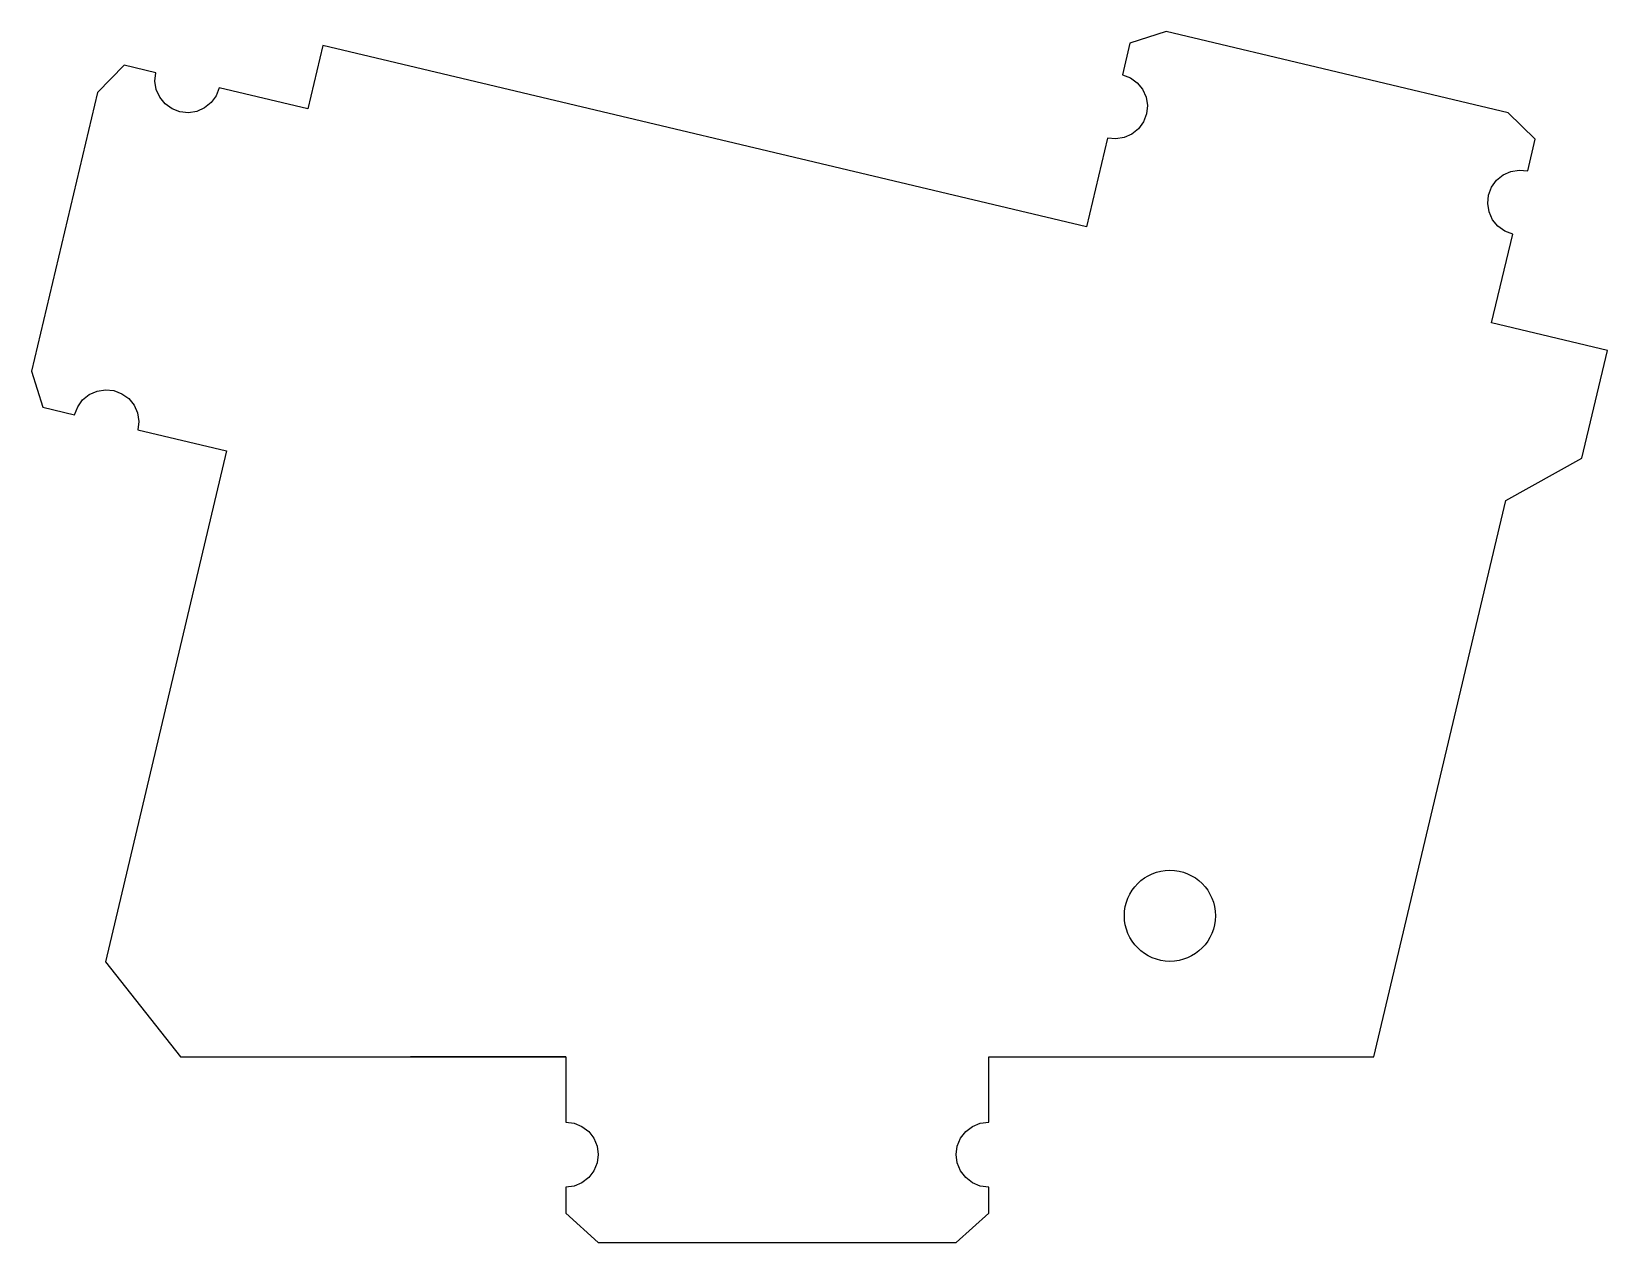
# Model space of a CAD drawing. Extents: x -3704 to -3655.6, y -361 to -323.8.
import ezdxf

# ---------------------------------------------------------------- set-up
doc = ezdxf.new("R2010")
doc.units = 0
doc.layers.add('CUT-INNER', color=30, linetype='CONTINUOUS')
doc.layers.add('DEFAULT', color=7, linetype='CONTINUOUS')

msp = doc.modelspace()

# ---------------------------------------------------------------- linework, layer by layer
at = {"layer": 'CUT-INNER'}
msp.add_circle((-3669.063, -350.973), 1.4, dxfattribs=at)
at = {"layer": 'DEFAULT'}
for p, q in [((-3669.179, -323.812), (-3670.291, -324.165)), ((-3658.671, -326.306), (-3669.179, -323.812)), ((-3695.092, -324.239), (-3695.554, -326.185)), ((-3671.63, -329.808), (-3695.092, -324.239)), ((-3670.291, -324.165), (-3670.522, -325.138)), ((-3701.198, -324.846), (-3702.012, -325.68)), ((-3700.225, -325.077), (-3701.198, -324.846)), ((-3700.251, -325.336), (-3700.225, -325.077)), ((-3700.21, -325.594), (-3700.251, -325.336)), ((-3670.522, -325.138), (-3670.278, -325.231)), ((-3670.278, -325.231), (-3670.066, -325.383)), ((-3670.066, -325.383), (-3669.901, -325.586)), ((-3702.012, -325.68), (-3704.044, -334.242)), ((-3700.103, -325.832), (-3700.21, -325.594)), ((-3699.938, -326.035), (-3700.103, -325.832)), ((-3698.372, -325.783), (-3698.524, -325.994)), ((-3698.279, -325.539), (-3698.372, -325.783)), ((-3695.554, -326.185), (-3698.279, -325.539)), ((-3669.901, -325.586), (-3669.795, -325.824)), ((-3669.795, -325.824), (-3669.753, -326.082)), ((-3699.726, -326.188), (-3699.938, -326.035)), ((-3699.483, -326.281), (-3699.726, -326.188)), ((-3699.223, -326.307), (-3699.483, -326.281)), ((-3698.965, -326.266), (-3699.223, -326.307)), ((-3698.727, -326.159), (-3698.965, -326.266)), ((-3698.524, -325.994), (-3698.727, -326.159)), ((-3669.78, -326.342), (-3669.873, -326.585)), ((-3669.753, -326.082), (-3669.78, -326.342)), ((-3657.837, -327.121), (-3658.671, -326.306)), ((-3670.026, -326.797), (-3670.228, -326.962)), ((-3669.873, -326.585), (-3670.026, -326.797)), ((-3670.984, -327.084), (-3671.63, -329.808)), ((-3670.724, -327.11), (-3670.984, -327.084)), ((-3670.466, -327.069), (-3670.724, -327.11)), ((-3670.228, -326.962), (-3670.466, -327.069)), ((-3658.068, -328.094), (-3657.837, -327.121)), ((-3659.026, -328.38), (-3658.823, -328.215)), ((-3658.823, -328.215), (-3658.585, -328.108)), ((-3658.585, -328.108), (-3658.327, -328.067)), ((-3658.327, -328.067), (-3658.068, -328.094)), ((-3659.272, -328.836), (-3659.179, -328.592)), ((-3659.179, -328.592), (-3659.026, -328.38)), ((-3659.298, -329.095), (-3659.272, -328.836)), ((-3659.257, -329.353), (-3659.298, -329.095)), ((-3659.15, -329.591), (-3659.257, -329.353)), ((-3658.985, -329.794), (-3659.15, -329.591)), ((-3658.774, -329.947), (-3658.985, -329.794)), ((-3659.176, -332.764), (-3658.53, -330.04)), ((-3658.53, -330.04), (-3658.774, -329.947)), ((-3655.617, -333.609), (-3659.176, -332.764)), ((-3656.402, -336.917), (-3655.617, -333.609)), ((-3704.044, -334.242), (-3703.692, -335.354)), ((-3702.473, -335.129), (-3702.27, -334.964)), ((-3702.27, -334.964), (-3702.032, -334.858)), ((-3702.032, -334.858), (-3701.774, -334.816)), ((-3701.774, -334.816), (-3701.515, -334.843)), ((-3701.515, -334.843), (-3701.271, -334.936)), ((-3701.271, -334.936), (-3701.059, -335.089)), ((-3701.059, -335.089), (-3700.894, -335.291)), ((-3703.692, -335.354), (-3702.719, -335.585)), ((-3702.719, -335.585), (-3702.626, -335.341)), ((-3702.626, -335.341), (-3702.473, -335.129)), ((-3700.894, -335.291), (-3700.788, -335.529)), ((-3700.788, -335.529), (-3700.746, -335.787)), ((-3700.746, -335.787), (-3700.773, -336.047)), ((-3700.773, -336.047), (-3698.048, -336.693)), ((-3698.048, -336.693), (-3701.774, -352.39)), ((-3658.739, -338.222), (-3656.402, -336.917)), ((-3662.794, -355.309), (-3658.739, -338.222)), ((-3701.774, -352.39), (-3699.467, -355.309)), ((-3699.467, -355.309), (-3687.63, -355.309)), ((-3687.63, -355.309), (-3692.394, -355.309)), ((-3687.63, -355.309), (-3687.63, -357.309)), ((-3674.63, -357.309), (-3674.63, -355.309)), ((-3674.63, -355.309), (-3662.794, -355.309)), ((-3687.63, -357.309), (-3687.372, -357.343)), ((-3687.372, -357.343), (-3687.13, -357.443)), ((-3675.13, -357.443), (-3674.889, -357.343)), ((-3674.889, -357.343), (-3674.63, -357.309)), ((-3687.13, -357.443), (-3686.923, -357.601)), ((-3686.923, -357.601), (-3686.764, -357.809)), ((-3686.764, -357.809), (-3686.665, -358.05)), ((-3675.596, -358.05), (-3675.497, -357.809)), ((-3675.497, -357.809), (-3675.338, -357.601)), ((-3675.338, -357.601), (-3675.13, -357.443)), ((-3686.665, -358.05), (-3686.63, -358.309)), ((-3686.63, -358.309), (-3686.665, -358.567)), ((-3675.63, -358.309), (-3675.596, -358.05)), ((-3675.596, -358.567), (-3675.63, -358.309)), ((-3686.764, -358.809), (-3686.923, -359.016)), ((-3686.665, -358.567), (-3686.764, -358.809)), ((-3675.497, -358.809), (-3675.596, -358.567)), ((-3675.338, -359.016), (-3675.497, -358.809)), ((-3687.372, -359.275), (-3687.63, -359.309)), ((-3687.63, -359.309), (-3687.63, -360.109)), ((-3687.13, -359.175), (-3687.372, -359.275)), ((-3686.923, -359.016), (-3687.13, -359.175)), ((-3675.13, -359.175), (-3675.338, -359.016)), ((-3674.889, -359.275), (-3675.13, -359.175)), ((-3674.63, -359.309), (-3674.889, -359.275)), ((-3674.63, -360.109), (-3674.63, -359.309)), ((-3687.63, -360.109), (-3686.63, -361.009)), ((-3675.63, -361.009), (-3674.63, -360.109)), ((-3686.63, -361.009), (-3675.63, -361.009))]:
    msp.add_line(p, q, dxfattribs=at)

doc.saveas('drawing.dxf')
